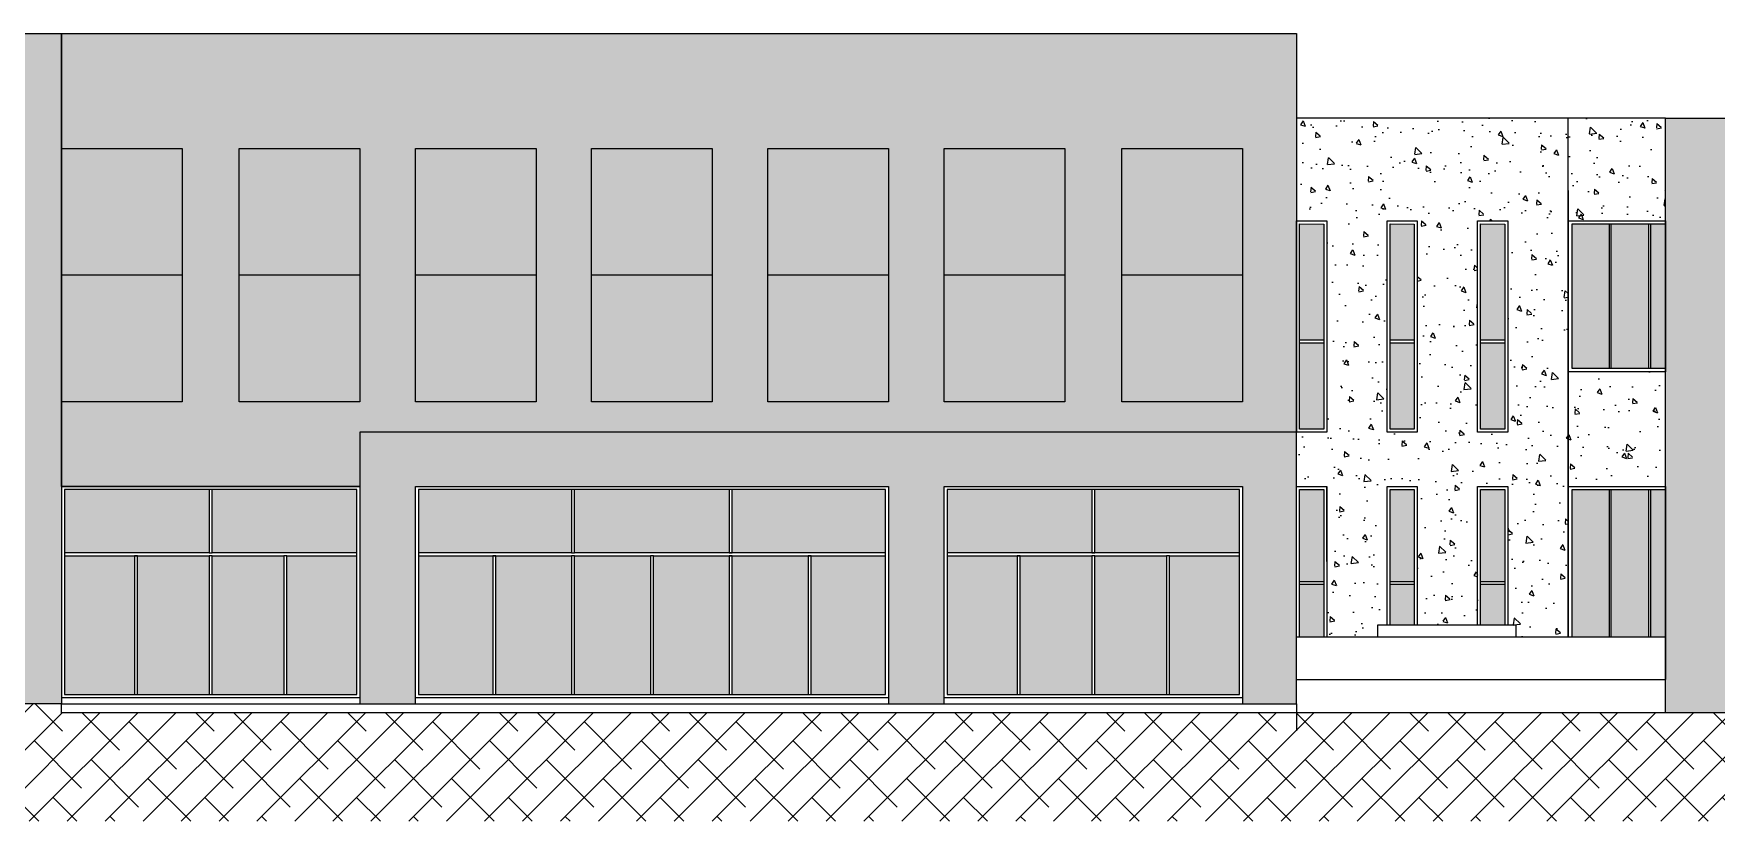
# Model space of a CAD drawing. Header units: metres. Extents: x 2618 to 2886, y 1654 to 1931.
# Drawn here: x 2702.9 to 2730.78, y 1656.35 to 1669.4 of the extents above; entities that cross this region are included whole.
import ezdxf

# ---------------------------------------------------------------- set-up
doc = ezdxf.new("R2010")
doc.units = ezdxf.units.M
for name, color, linetype in [('A-ELEV0', 7, 'Continuous'), ('A-ELEV3', 2, 'Continuous'), ('A-ELEV5', 5, 'Continuous'), ('A-ELEV7', 8, 'Continuous'), ('A-PATT+', 8, 'Continuous')]:
    doc.layers.add(name, color=color, linetype=linetype)

# ---------------------------------------------------------------- blocks, each defined once
blk = doc.blocks.new('A$C52d96eeb')
blk.add_wipeout([(0, 4.2), (2, 4.2), (2, 0), (0, 0)]).dxf.layer = 'A-ELEV3'
at = {"layer": 'A-ELEV3', "transparency": 33554457}
h = blk.add_hatch(color=256, dxfattribs=at)
h.dxf.hatch_style = 1
h.paths.add_polyline_path([(0, 4.2), (2, 4.2), (2, 0), (0, 0)])
at = {"layer": 'A-ELEV3'}
blk.add_line((2, 2.1), (0, 2.1), dxfattribs=at)
blk.add_lwpolyline([(0, 4.2), (2, 4.2), (2, 0), (0, 0)], close=True, dxfattribs=at)
blk = doc.blocks.new('A$C21b2c3e1')
blk.add_wipeout([(4.895, 2.35), (4.895, 2.4), (0.05, 2.4), (0.05, 2.35)]).dxf.layer = 'A-ELEV3'
blk.add_wipeout([(4.945, 0.05), (4.945, 0), (0, 0), (0, 3.5), (4.945, 3.5), (4.945, 3.45), (0.05, 3.45), (0.05, 0.05), (4.895, 0.05), (4.895, 3.45), (4.945, 3.45)]).dxf.layer = 'A-ELEV3'
at = {"layer": 'A-ELEV3', "transparency": 33554457}
h = blk.add_hatch(color=256, dxfattribs=at)
h.dxf.hatch_style = 1
h.paths.add_polyline_path([(2.447, 3.45), (0.05, 3.45), (0.05, 2.4), (2.447, 2.4)])
h.paths.add_polyline_path([(4.895, 3.45), (2.497, 3.45), (2.497, 2.4), (4.895, 2.4)])
h.paths.add_polyline_path([(4.895, 2.35), (3.734, 2.35), (3.734, 0.05), (4.895, 0.05)])
h.paths.add_polyline_path([(3.684, 2.35), (2.497, 2.35), (2.497, 0.05), (3.684, 0.05)])
h.paths.add_polyline_path([(2.447, 2.35), (1.261, 2.35), (1.261, 0.05), (2.447, 0.05)])
h.paths.add_polyline_path([(1.211, 2.35), (0.05, 2.35), (0.05, 0.05), (1.211, 0.05)])
at = {"layer": 'A-ELEV3'}
for points in [[(4.895, 3.45), (0.05, 3.45), (0.05, 0.05), (4.895, 0.05)], [(4.895, 2.35), (4.895, 2.4), (0.05, 2.4), (0.05, 2.35)], [(1.261, 2.35), (1.211, 2.35), (1.211, 0.05), (1.261, 0.05)]]:
    blk.add_lwpolyline(points, close=True, dxfattribs=at)
for points in [[(2.497, 2.35), (2.447, 2.35), (2.447, 0.05), (2.497, 0.05)], [(3.734, 2.35), (3.684, 2.35), (3.684, 0.05), (3.734, 0.05)]]:
    blk.add_wipeout(points).dxf.layer = 'A-ELEV3'
for points in [[(2.497, 2.35), (2.447, 2.35), (2.447, 0.05), (2.497, 0.05)], [(3.734, 2.35), (3.684, 2.35), (3.684, 0.05), (3.734, 0.05)]]:
    blk.add_lwpolyline(points, close=True, dxfattribs=at)
blk.add_wipeout([(2.497, 3.45), (2.447, 3.45), (2.447, 2.4), (2.497, 2.4)]).dxf.layer = 'A-ELEV3'
blk.add_lwpolyline([(2.497, 3.45), (2.447, 3.45), (2.447, 2.4), (2.497, 2.4)], close=True, dxfattribs=at)
blk = doc.blocks.new('A$Ccafbb19b')
blk.add_wipeout([(7.79, 2.35), (7.79, 2.4), (0.05, 2.4), (0.05, 2.35)]).dxf.layer = 'A-ELEV3'
blk.add_wipeout([(7.84, 0.05), (7.84, 0), (0, 0), (0, 3.5), (7.84, 3.5), (7.84, 3.45), (0.05, 3.45), (0.05, 0.05), (7.79, 0.05), (7.79, 3.45), (7.84, 3.45)]).dxf.layer = 'A-ELEV3'
at = {"layer": 'A-ELEV3', "transparency": 33554457}
h = blk.add_hatch(color=256, dxfattribs=at)
h.dxf.hatch_style = 1
h.paths.add_polyline_path([(5.202, 3.45), (2.638, 3.45), (2.638, 2.4), (5.202, 2.4)])
h.paths.add_polyline_path([(2.588, 3.45), (0.05, 3.45), (0.05, 2.4), (2.588, 2.4)])
h.paths.add_polyline_path([(7.79, 3.45), (5.252, 3.45), (5.252, 2.4), (7.79, 2.4)])
h.paths.add_polyline_path([(7.79, 2.35), (6.558, 2.35), (6.558, 0.05), (7.79, 0.05)])
h.paths.add_polyline_path([(6.508, 2.35), (5.252, 2.35), (5.252, 0.05), (6.508, 0.05)])
h.paths.add_polyline_path([(5.202, 2.35), (3.945, 2.35), (3.945, 0.05), (5.202, 0.05)])
h.paths.add_polyline_path([(3.895, 2.35), (2.638, 2.35), (2.638, 0.05), (3.895, 0.05)])
h.paths.add_polyline_path([(2.588, 2.35), (1.332, 2.35), (1.332, 0.05), (2.588, 0.05)])
h.paths.add_polyline_path([(1.282, 2.35), (0.05, 2.35), (0.05, 0.05), (1.282, 0.05)])
at = {"layer": 'A-ELEV3'}
for points in [[(7.79, 3.45), (0.05, 3.45), (0.05, 0.05), (7.79, 0.05)], [(5.252, 3.45), (5.202, 3.45), (5.202, 2.4), (5.252, 2.4)], [(7.79, 2.35), (7.79, 2.4), (0.05, 2.4), (0.05, 2.35)], [(1.332, 2.35), (1.282, 2.35), (1.282, 0.05), (1.332, 0.05)], [(5.252, 2.35), (5.202, 2.35), (5.202, 0.05), (5.252, 0.05)], [(6.558, 2.35), (6.508, 2.35), (6.508, 0.05), (6.558, 0.05)]]:
    blk.add_lwpolyline(points, close=True, dxfattribs=at)
for points in [[(2.638, 2.35), (2.588, 2.35), (2.588, 0.05), (2.638, 0.05)], [(3.945, 2.35), (3.895, 2.35), (3.895, 0.05), (3.945, 0.05)]]:
    blk.add_wipeout(points).dxf.layer = 'A-ELEV3'
for points in [[(2.638, 2.35), (2.588, 2.35), (2.588, 0.05), (2.638, 0.05)], [(3.945, 2.35), (3.895, 2.35), (3.895, 0.05), (3.945, 0.05)]]:
    blk.add_lwpolyline(points, close=True, dxfattribs=at)
blk.add_wipeout([(2.638, 3.45), (2.588, 3.45), (2.588, 2.4), (2.638, 2.4)]).dxf.layer = 'A-ELEV3'
blk.add_lwpolyline([(2.638, 3.45), (2.588, 3.45), (2.588, 2.4), (2.638, 2.4)], close=True, dxfattribs=at)
blk = doc.blocks.new('A$C98c4c68b')
blk.add_wipeout([(4.895, 2.35), (4.895, 2.4), (0.05, 2.4), (0.05, 2.35)]).dxf.layer = 'A-ELEV3'
blk.add_wipeout([(4.945, 0.05), (4.945, 0), (0, 0), (0, 3.5), (4.945, 3.5), (4.945, 3.45), (0.05, 3.45), (0.05, 0.05), (4.895, 0.05), (4.895, 3.45), (4.945, 3.45)]).dxf.layer = 'A-ELEV3'
at = {"layer": 'A-ELEV3', "transparency": 33554457}
h = blk.add_hatch(color=256, dxfattribs=at)
h.dxf.hatch_style = 1
h.paths.add_polyline_path([(2.447, 3.45), (0.05, 3.45), (0.05, 2.4), (2.447, 2.4)])
h.paths.add_polyline_path([(4.895, 3.45), (2.497, 3.45), (2.497, 2.4), (4.895, 2.4)])
h.paths.add_polyline_path([(3.684, 2.35), (2.497, 2.35), (2.497, 0.05), (3.684, 0.05)])
h.paths.add_polyline_path([(4.895, 2.35), (3.734, 2.35), (3.734, 0.05), (4.895, 0.05)])
h.paths.add_polyline_path([(2.447, 2.35), (1.261, 2.35), (1.261, 0.05), (2.447, 0.05)])
h.paths.add_polyline_path([(1.211, 2.35), (0.05, 2.35), (0.05, 0.05), (1.211, 0.05)])
at = {"layer": 'A-ELEV3'}
for points in [[(4.895, 3.45), (0.05, 3.45), (0.05, 0.05), (4.895, 0.05)], [(2.497, 3.45), (2.447, 3.45), (2.447, 2.4), (2.497, 2.4)], [(4.895, 2.35), (4.895, 2.4), (0.05, 2.4), (0.05, 2.35)], [(1.261, 2.35), (1.211, 2.35), (1.211, 0.05), (1.261, 0.05)]]:
    blk.add_lwpolyline(points, close=True, dxfattribs=at)
for points in [[(2.497, 2.35), (2.447, 2.35), (2.447, 0.05), (2.497, 0.05)], [(3.734, 2.35), (3.684, 2.35), (3.684, 0.05), (3.734, 0.05)]]:
    blk.add_wipeout(points).dxf.layer = 'A-ELEV3'
for points in [[(2.497, 2.35), (2.447, 2.35), (2.447, 0.05), (2.497, 0.05)], [(3.734, 2.35), (3.684, 2.35), (3.684, 0.05), (3.734, 0.05)]]:
    blk.add_lwpolyline(points, close=True, dxfattribs=at)
blk = doc.blocks.new('A$Ca163c5f7')
blk.add_wipeout([(0.05, 1.875), (0.05, 1.925), (0.45, 1.925), (0.45, 1.875)]).dxf.layer = 'A-ELEV7'
at = {"layer": 'A-ELEV7', "transparency": 33554457}
h = blk.add_hatch(color=256, dxfattribs=at)
h.dxf.hatch_style = 1
h.paths.add_polyline_path([(0.45, 3.45), (0.05, 3.45), (0.05, 1.925), (0.45, 1.925)])
h.paths.add_polyline_path([(0.45, 1.875), (0.05, 1.875), (0.05, 0.35), (0.45, 0.35)])
blk.add_wipeout([(0, 0.35), (0, 0.3), (0.5, 0.3), (0.5, 3.5), (0, 3.5), (0, 3.45), (0.45, 3.45), (0.45, 0.35), (0.05, 0.35), (0.05, 3.45), (0, 3.45)]).dxf.layer = 'A-ELEV7'
at = {"layer": 'A-ELEV7'}
for points in [[(0, 3.5), (0.5, 3.5), (0.5, 0.3), (0, 0.3)], [(0.05, 3.45), (0.45, 3.45), (0.45, 0.35), (0.05, 0.35)], [(0.05, 1.875), (0.05, 1.925), (0.45, 1.925), (0.45, 1.875)]]:
    blk.add_lwpolyline(points, close=True, dxfattribs=at)
blk = doc.blocks.new('A$C7bd04b4a')
blk.add_wipeout([(0.05, 1.475), (0.05, 1.525), (0.45, 1.525), (0.45, 1.475)]).dxf.layer = 'A-ELEV7'
at = {"layer": 'A-ELEV7', "transparency": 33554457}
h = blk.add_hatch(color=256, dxfattribs=at)
h.dxf.hatch_style = 1
h.paths.add_polyline_path([(0.45, 3.446), (0.05, 3.447), (0.05, 1.525), (0.45, 1.525)])
h.paths.add_polyline_path([(0.45, 1.475), (0.05, 1.475), (0.05, 0.05), (0.45, 0.05)])
blk.add_wipeout([(0, 0.05), (0, 0), (0.5, 0), (0.5, 3.5), (0, 3.5), (0, 3.446), (0.45, 3.446), (0.45, 0.05), (0.05, 0.05), (0.05, 3.446), (0, 3.446)]).dxf.layer = 'A-ELEV7'
at = {"layer": 'A-ELEV7'}
for points in [[(0, 3.5), (0.5, 3.5), (0.5, 0), (0, 0)], [(0.05, 3.447), (0.45, 3.446), (0.45, 0.05), (0.05, 0.05)], [(0.05, 1.475), (0.05, 1.525), (0.45, 1.525), (0.45, 1.475)]]:
    blk.add_lwpolyline(points, close=True, dxfattribs=at)
blk = doc.blocks.new('A$C53adbadc')
blk.add_wipeout([(0.94, 0.949), (0.966, 0.949), (0.966, 0.35), (0.94, 0.35)]).dxf.layer = 'A-ELEV7'
blk.add_wipeout([(0.94, 3.45), (0.966, 3.45), (0.966, 0.999), (0.94, 0.999)]).dxf.layer = 'A-ELEV7'
at = {"layer": 'A-ELEV7', "transparency": 33554457}
h = blk.add_hatch(color=256, dxfattribs=at)
h.dxf.hatch_style = 1
h.paths.add_polyline_path([(1.216, 3.45), (0.966, 3.45), (0.966, 0.999), (1.216, 0.999)])
h.paths.add_polyline_path([(1.216, 0.949), (0.966, 0.949), (0.966, 0.35), (1.216, 0.35)])
h.paths.add_polyline_path([(0.287, 0.999), (0.287, 3.45), (-0.33, 3.45), (-0.33, 0.999)])
h.paths.add_polyline_path([(0.312, 0.999), (0.94, 0.999), (0.94, 3.45), (0.312, 3.45)])
h.paths.add_polyline_path([(0.312, 0.35), (0.94, 0.35), (0.94, 0.949), (0.312, 0.949)])
h.paths.add_polyline_path([(-0.33, 0.35), (0.287, 0.35), (0.287, 0.949), (-0.33, 0.949)])
at = {"layer": 'A-ELEV7'}
blk.add_line((-0.33, 3.5), (1.216, 3.5), dxfattribs=at)
blk.add_wipeout([(-0.33, 0.949), (-0.33, 0.999), (1.216, 0.999), (1.216, 0.949)]).dxf.layer = 'A-ELEV7'
blk.add_wipeout([(0.287, 0.949), (0.312, 0.949), (0.312, 0.35), (0.287, 0.35)]).dxf.layer = 'A-ELEV7'
blk.add_wipeout([(0.287, 3.45), (0.312, 3.45), (0.312, 0.999), (0.287, 0.999)]).dxf.layer = 'A-ELEV7'
blk.add_wipeout([(-0.398, 0.35), (-0.398, 0.3), (1.216, 0.3), (1.216, 3.5), (-0.398, 3.5), (-0.398, 3.45), (1.216, 3.45), (1.216, 0.35), (-0.33, 0.35), (-0.33, 3.45), (-0.398, 3.45)]).dxf.layer = 'A-ELEV7'
for points in [[(-0.398, 3.5), (1.216, 3.5), (1.216, 0.3), (-0.398, 0.3)], [(-0.33, 3.45), (1.216, 3.45), (1.216, 0.35), (-0.33, 0.35)], [(0.287, 3.45), (0.312, 3.45), (0.312, 0.999), (0.287, 0.999)], [(0.94, 3.45), (0.966, 3.45), (0.966, 0.999), (0.94, 0.999)], [(-0.33, 0.949), (-0.33, 0.999), (1.216, 0.999), (1.216, 0.949)], [(0.287, 0.949), (0.312, 0.949), (0.312, 0.35), (0.287, 0.35)], [(0.94, 0.949), (0.966, 0.949), (0.966, 0.35), (0.94, 0.35)]]:
    blk.add_lwpolyline(points, close=True, dxfattribs=at)
blk = doc.blocks.new('A$C59af605a')
blk.add_wipeout([(1.85, -1.338), (1.85, -1.363), (-0.55, -1.363), (-0.55, -1.338)]).dxf.layer = 'A-ELEV7'
at = {"layer": 'A-ELEV7', "transparency": 33554457}
h = blk.add_hatch(color=256, dxfattribs=at)
h.dxf.hatch_style = 1
h.paths.add_polyline_path([(1.85, -1.614), (1.85, -1.364), (-0.55, -1.364), (-0.55, -1.614)])
h.paths.add_polyline_path([(-0.55, -0.71), (-0.55, -1.338), (1.85, -1.338), (1.85, -0.71)])
h.paths.add_polyline_path([(-0.55, -0.068), (-0.55, -0.685), (1.85, -0.685), (1.85, -0.068)])
blk.add_wipeout([(1.85, -0.685), (1.85, -0.71), (-0.55, -0.71), (-0.55, -0.685)]).dxf.layer = 'A-ELEV7'
blk.add_wipeout([(-0.05, 0), (-0.6, 0), (-0.6, -1.614), (1.9, -1.614), (1.9, 0), (1.85, 0), (1.85, -1.614), (-0.55, -1.614), (-0.55, -0.068), (1.85, -0.068), (1.85, 0)]).dxf.layer = 'A-ELEV7'
at = {"layer": 'A-ELEV7'}
for points in [[(1.9, 0), (1.9, -1.614), (-0.6, -1.614), (-0.6, 0)], [(1.85, -0.068), (1.85, -1.614), (-0.55, -1.614), (-0.55, -0.068)], [(1.85, -0.685), (1.85, -0.71), (-0.55, -0.71), (-0.55, -0.685)], [(1.85, -1.338), (1.85, -1.363), (-0.55, -1.363), (-0.55, -1.338)]]:
    blk.add_lwpolyline(points, close=True, dxfattribs=at)

msp = doc.modelspace()

# ---------------------------------------------------------------- hatches: boundary and pattern name
at = {"layer": 'A-ELEV3', "true_color": 0xca8581}
h = msp.add_hatch(color=23, dxfattribs=at)
h.dxf.hatch_style = 1
h.paths.add_polyline_path([(2708.305, 1661.904), (2703.36, 1661.904), (2703.36, 1669.404), (2723.825, 1669.404), (2723.825, 1662.804), (2708.305, 1662.804)])

# ---------------------------------------------------------------- linework, layer by layer
at = {"layer": 'A-ELEV7'}
msp.add_line((2729.939, 1668.004), (2723.825, 1668.004), dxfattribs=at)

# ---------------------------------------------------------------- block references
for name, p, rotation in [('A$C59af605a', (2728.325, 1664.404, 0), 90.0016454973236), ('A$C53adbadc', (2728.723, 1658.404, 0), 0.001655343152528177)]:
    msp.add_blockref(name, p, dxfattribs=dict(at, rotation=rotation))
for p in [(2725.325, 1658.404, 0), (2726.825, 1658.404, 0)]:
    msp.add_blockref('A$Ca163c5f7', p, dxfattribs=at)

# ---------------------------------------------------------------- next in the draw order: linework, layer by layer
at = {"layer": 'A-ELEV7', "elevation": 0}
msp.add_lwpolyline([(2728.325, 1666.304), (2729.94, 1666.304), (2729.939, 1663.804), (2728.325, 1663.804)], close=True, dxfattribs=at)

# ---------------------------------------------------------------- next in the draw order: block references
at = {"layer": 'A-ELEV3'}
for name, p in [('A$C52d96eeb', (2703.36, 1663.304, 0)), ('A$C52d96eeb', (2706.305, 1663.304, 0)), ('A$C52d96eeb', (2709.225, 1663.304, 0)), ('A$C52d96eeb', (2712.145, 1663.304, 0)), ('A$C52d96eeb', (2715.065, 1663.304, 0)), ('A$C52d96eeb', (2717.985, 1663.304, 0)), ('A$C52d96eeb', (2720.93, 1663.304, 0)), ('A$C21b2c3e1', (2703.36, 1658.404, 0)), ('A$Ccafbb19b', (2709.225, 1658.404, 0)), ('A$C98c4c68b', (2717.985, 1658.404, 0))]:
    msp.add_blockref(name, p, dxfattribs=at)
at = {"layer": 'A-ELEV7'}
msp.add_blockref('A$Ca163c5f7', (2723.825, 1658.404, 0), dxfattribs=at)

# ---------------------------------------------------------------- next in the draw order: hatches: boundary and pattern name
at = {"layer": 'A-ELEV0', "true_color": 0xa24744}
h = msp.add_hatch(color=15, dxfattribs=at)
h.dxf.hatch_style = 1
h.paths.add_polyline_path([(2702.44, 1669.404), (2703.36, 1669.404), (2703.36, 1658.304), (2702.44, 1658.304)])

# ---------------------------------------------------------------- next in the draw order: linework, layer by layer
at = {"layer": 'A-ELEV0', "elevation": 0}
msp.add_lwpolyline([(2702.44, 1669.404), (2703.36, 1669.404), (2703.36, 1658.304), (2702.44, 1658.304)], close=True, dxfattribs=at)
at = {"layer": 'A-ELEV3'}
for p, q in [((2703.36, 1661.904, 0), (2708.305, 1661.904, 0)), ((2703.36, 1658.404, 0), (2708.305, 1658.404, 0)), ((2709.225, 1658.404, 0), (2717.065, 1658.404, 0)), ((2717.985, 1658.404, 0), (2722.93, 1658.404, 0))]:
    msp.add_line(p, q, dxfattribs=at)
at = {"layer": 'A-ELEV3', "elevation": 0}
msp.add_lwpolyline([(2703.36, 1667.504), (2705.36, 1667.504), (2705.36, 1663.304), (2703.36, 1663.304)], dxfattribs=at)
for points in [[(2706.305, 1667.504), (2708.305, 1667.504), (2708.305, 1663.304), (2706.305, 1663.304)], [(2709.225, 1667.504), (2711.225, 1667.504), (2711.225, 1663.304), (2709.225, 1663.304)], [(2712.145, 1667.504), (2714.145, 1667.504), (2714.145, 1663.304), (2712.145, 1663.304)], [(2715.065, 1667.504), (2717.065, 1667.504), (2717.065, 1663.304), (2715.065, 1663.304)], [(2717.985, 1667.504), (2719.985, 1667.504), (2719.985, 1663.304), (2717.985, 1663.304)], [(2720.93, 1667.504), (2722.93, 1667.504), (2722.93, 1663.304), (2720.93, 1663.304)]]:
    msp.add_lwpolyline(points, close=True, dxfattribs=at)

# ---------------------------------------------------------------- next in the draw order: wipeouts: each hides what was drawn before it
msp.add_wipeout([(2723.825, 1659.404), (2725.166, 1659.404), (2725.166, 1659.604), (2727.466, 1659.604), (2727.466, 1659.404), (2729.939, 1659.404), (2729.939, 1658.154), (2723.825, 1658.154)]).translate(0, 0, 0).dxf.layer = 'A-ELEV7'

# ---------------------------------------------------------------- next in the draw order: hatches: boundary and pattern name
at = {"layer": 'A-ELEV0', "true_color": 0xa24744}
h = msp.add_hatch(color=15, dxfattribs=at)
h.dxf.hatch_style = 1
h.paths.add_polyline_path([(2723.825, 1658.304), (2723.825, 1662.804), (2708.305, 1662.804), (2708.305, 1658.304), (2709.225, 1658.304), (2709.225, 1661.904), (2717.065, 1661.904), (2717.065, 1658.304), (2717.985, 1658.304), (2717.985, 1661.904), (2722.93, 1661.904), (2722.93, 1658.304)])
at = {"layer": 'A-ELEV5', "true_color": 0xe8cac9}
h = msp.add_hatch(color=254, dxfattribs=at)
h.dxf.hatch_style = 1
h.paths.add_polyline_path([(2735.903, 1668.004), (2729.939, 1668.004), (2729.939, 1658.154), (2731.033, 1658.154), (2731.033, 1658.154), (2731.689, 1658.154), (2731.689, 1658.704), (2731.689, 1666.304), (2731.989, 1666.304), (2731.989, 1658.704), (2731.989, 1658.154), (2732.689, 1658.154), (2732.689, 1658.704), (2732.69, 1666.304), (2732.99, 1666.304), (2732.989, 1658.704), (2732.989, 1658.157), (2735.304, 1658.154), (2735.903, 1658.154)])
h.paths.add_polyline_path([(2732.989, 1662.804), (2732.689, 1662.804), (2732.689, 1661.904), (2732.989, 1661.904)], flags=17)
h.paths.add_polyline_path([(2731.989, 1662.804), (2731.689, 1662.804), (2731.689, 1661.904), (2731.989, 1661.904)], flags=17)
h.paths.add_polyline_path([(2732.989, 1658.404), (2732.689, 1658.404), (2732.689, 1658.154), (2732.989, 1658.154)], flags=17)
h.paths.add_polyline_path([(2731.989, 1658.404), (2731.689, 1658.404), (2731.689, 1658.154), (2731.989, 1658.154)], flags=17)
h.paths.add_polyline_path([(2733.689, 1662.804), (2733.989, 1662.804), (2733.989, 1666.304), (2733.689, 1666.304)], flags=16)
h.paths.add_polyline_path([(2733.689, 1658.404), (2733.989, 1658.404), (2733.989, 1661.904), (2733.689, 1661.904)], flags=16)
at = {"layer": 'A-PATT+', "transparency": 33554513}
h = msp.add_hatch(dxfattribs=at)
h.set_pattern_fill('AR-CONC', color=256, scale=0.005, angle=270)
h.set_pattern_definition([(320, (3.9368, 0), (-0.07969543, -0.91092334), [0.09525, -1.04775]), (265, (3.9368, 0), (0.95528423, 0.1762171), [0.0762, -0.83820292]), (10.451445, (3.9302, -0.0759), (0.87558876, -0.73470624), [0.08095004, -0.89045122]), (316.1842, (4.1908, -5e-17), (-0.21021164, -1.3553952), [0.142875, -1.571625]), (6.635558, (4.1733, -0.113), (1.2371306, -1.18702067), [0.1214251, -1.33567804]), (261.18415, (4.1908, -5e-17), (1.2371306, -1.1870207), [0.11429984, -1.25729866]), (291, (4.1273, -0.127), (-0.51132599, -0.75807196), [0.09525, -1.04775]), (236, (4.1273, -0.127), (0.92093983, -0.30901014), [0.0762, -0.8382]), (341.451445, (4.0847, -0.1902), (0.40961384, -1.0670821), [0.08095004, -0.8904497]), (307.5, (3.93682, 0), (0.422775194, -0.015443016), [0, -0.82804, 0, -0.8509, 0, -0.841375]), (277.5, (3.9368, 0), (0.500902874, -0.33409831), [0, -0.48514, 0, -0.80899, 0, -0.320675]), (237.5, (3.93682, 0.2832), (-0.02864372, -0.677952976), [0, -0.3175, 0, -0.9906, 0, -1.31445]), (227.5, (3.9368, 0.4102), (0.12713246, -0.74064591), [0, -0.41275, 0, -0.65786, 0, -0.93345])])
h.paths.add_polyline_path([(2723.85, 1668.004), (2723.837, 1666.304), (2724.313, 1666.304), (2724.325, 1659.404), (2725.166, 1659.404), (2725.166, 1659.604), (2725.325, 1659.604), (2725.325, 1666.304), (2725.825, 1666.304), (2725.825, 1659.604), (2726.825, 1659.604), (2726.825, 1662.404), (2726.825, 1662.704), (2726.825, 1666.304), (2727.325, 1666.304), (2727.325, 1659.604), (2727.466, 1659.604), (2727.466, 1659.404), (2728.325, 1659.404), (2728.325, 1663.704), (2728.325, 1663.704), (2728.325, 1666.804), (2728.325, 1668.004)])
h.paths.add_polyline_path([(2726.825, 1662.804), (2726.825, 1661.904), (2727.325, 1661.904), (2727.325, 1662.804)], flags=17)
h.paths.add_polyline_path([(2725.325, 1662.804), (2725.325, 1661.904), (2725.825, 1661.904), (2725.825, 1662.804)], flags=17)
h.paths.add_polyline_path([(2723.85, 1662.804), (2723.85, 1661.904), (2724.325, 1661.904), (2724.325, 1662.804)], flags=17)
h.paths.add_polyline_path([(2728.325, 1663.804), (2728.325, 1661.904), (2729.939, 1661.904), (2729.939, 1663.804)])
h.paths.add_polyline_path([(2728.325, 1668.004), (2728.325, 1666.304), (2729.939, 1666.304), (2729.939, 1668.004)])
h = msp.add_hatch(dxfattribs=at)
h.set_pattern_fill('ANSI38', color=256, scale=0.14, angle=180, style=0)
h.set_pattern_definition([(225, (3.9368, -79.4941), (0.314308964, -0.314308964), []), (315, (3.9368, -79.4941), (0.94292689, -0.314308964), [1.11125, -0.66675])])
h.paths.add_polyline_path([(2761.707, 1656.355), (2761.707, 1658.304), (2737.462, 1658.304), (2737.462, 1658.154), (2737.072, 1658.154), (2737.072, 1658.154), (2732.801, 1658.154), (2703.36, 1658.154), (2703.36, 1658.304), (2677.553, 1658.304), (2677.553, 1656.355)])

# ---------------------------------------------------------------- next in the draw order: linework, layer by layer
at = {"layer": 'A-ELEV0'}
for p, q in [((2703.36, 1658.304, 0), (2723.825, 1658.304, 0)), ((2723.825, 1658.304, 0), (2723.825, 1657.854, 0))]:
    msp.add_line(p, q, dxfattribs=at)
at = {"layer": 'A-ELEV0', "elevation": 0}
msp.add_lwpolyline([(2723.825, 1658.304), (2723.825, 1662.804), (2708.305, 1662.804), (2708.305, 1658.304), (2709.225, 1658.304), (2709.225, 1661.904), (2717.065, 1661.904), (2717.065, 1658.304), (2717.985, 1658.304), (2717.985, 1661.904), (2722.93, 1661.904), (2722.93, 1658.304)], close=True, dxfattribs=at)
at = {"layer": 'A-ELEV0', "lineweight": 5, "const_width": 0.02, "elevation": 0}
msp.add_lwpolyline([(2761.71, 1658.304), (2737.462, 1658.304), (2737.462, 1658.154), (2737.072, 1658.154), (2737.072, 1658.154), (2732.801, 1658.154), (2732.801, 1658.154), (2703.36, 1658.154), (2703.36, 1658.304), (2677.553, 1658.304)], dxfattribs=at)
at = {"layer": 'A-ELEV5', "elevation": 0}
msp.add_lwpolyline([(2729.939, 1668.004), (2735.903, 1668.004), (2735.903, 1658.154), (2735.304, 1658.154), (2735.304, 1658.154), (2731.033, 1658.154), (2731.033, 1658.154), (2729.939, 1658.154)], close=True, dxfattribs=at)
at = {"layer": 'A-ELEV7'}
for p, q in [((2728.325, 1659.404, 0), (2728.325, 1668.004)), ((2728.325, 1666.804), (2728.325, 1659.404, 0)), ((2724.325, 1659.504, 0), (2724.325, 1659.404, 0)), ((2729.939, 1659.404, 0), (2723.825, 1659.404, 0)), ((2723.825, 1658.704, 0), (2729.939, 1658.704, 0))]:
    msp.add_line(p, q, dxfattribs=at)
at = {"layer": 'A-ELEV7', "elevation": 0}
for points in [[(2723.823, 1661.904), (2724.324, 1661.904), (2724.325, 1659.404), (2723.825, 1659.404)], [(2725.325, 1661.904), (2725.825, 1661.904), (2725.825, 1659.604), (2725.325, 1659.604)], [(2726.823, 1661.904), (2727.324, 1661.904), (2727.325, 1659.604), (2726.825, 1659.604)], [(2728.325, 1661.904), (2729.939, 1661.904), (2729.939, 1659.404), (2728.325, 1659.404)]]:
    msp.add_lwpolyline(points, close=True, dxfattribs=at)
msp.add_lwpolyline([(2727.466, 1659.404), (2727.466, 1659.604), (2725.166, 1659.604), (2725.166, 1659.404)], dxfattribs=at)

# ---------------------------------------------------------------- next in the draw order: block references
at = {"layer": 'A-ELEV7'}
for p in [(2723.825, 1662.804, 0), (2725.325, 1662.804, 0), (2726.825, 1662.804, 0)]:
    msp.add_blockref('A$C7bd04b4a', p, dxfattribs=at)

# ---------------------------------------------------------------- next in the draw order: linework, layer by layer
at = {"layer": 'A-ELEV3', "elevation": 0}
msp.add_lwpolyline([(2708.305, 1661.904), (2703.36, 1661.904), (2703.36, 1669.404), (2723.825, 1669.404), (2723.825, 1662.804), (2708.305, 1662.804)], close=True, dxfattribs=at)
at = {"layer": 'A-ELEV7', "elevation": 0}
for points in [[(2723.825, 1666.304), (2724.325, 1666.304), (2724.325, 1662.804), (2723.825, 1662.804)], [(2725.325, 1666.304), (2725.825, 1666.304), (2725.825, 1662.804), (2725.325, 1662.804)], [(2726.825, 1666.303), (2727.325, 1666.303), (2727.325, 1662.804), (2726.825, 1662.804)]]:
    msp.add_lwpolyline(points, close=True, dxfattribs=at)

doc.saveas('drawing.dxf')
